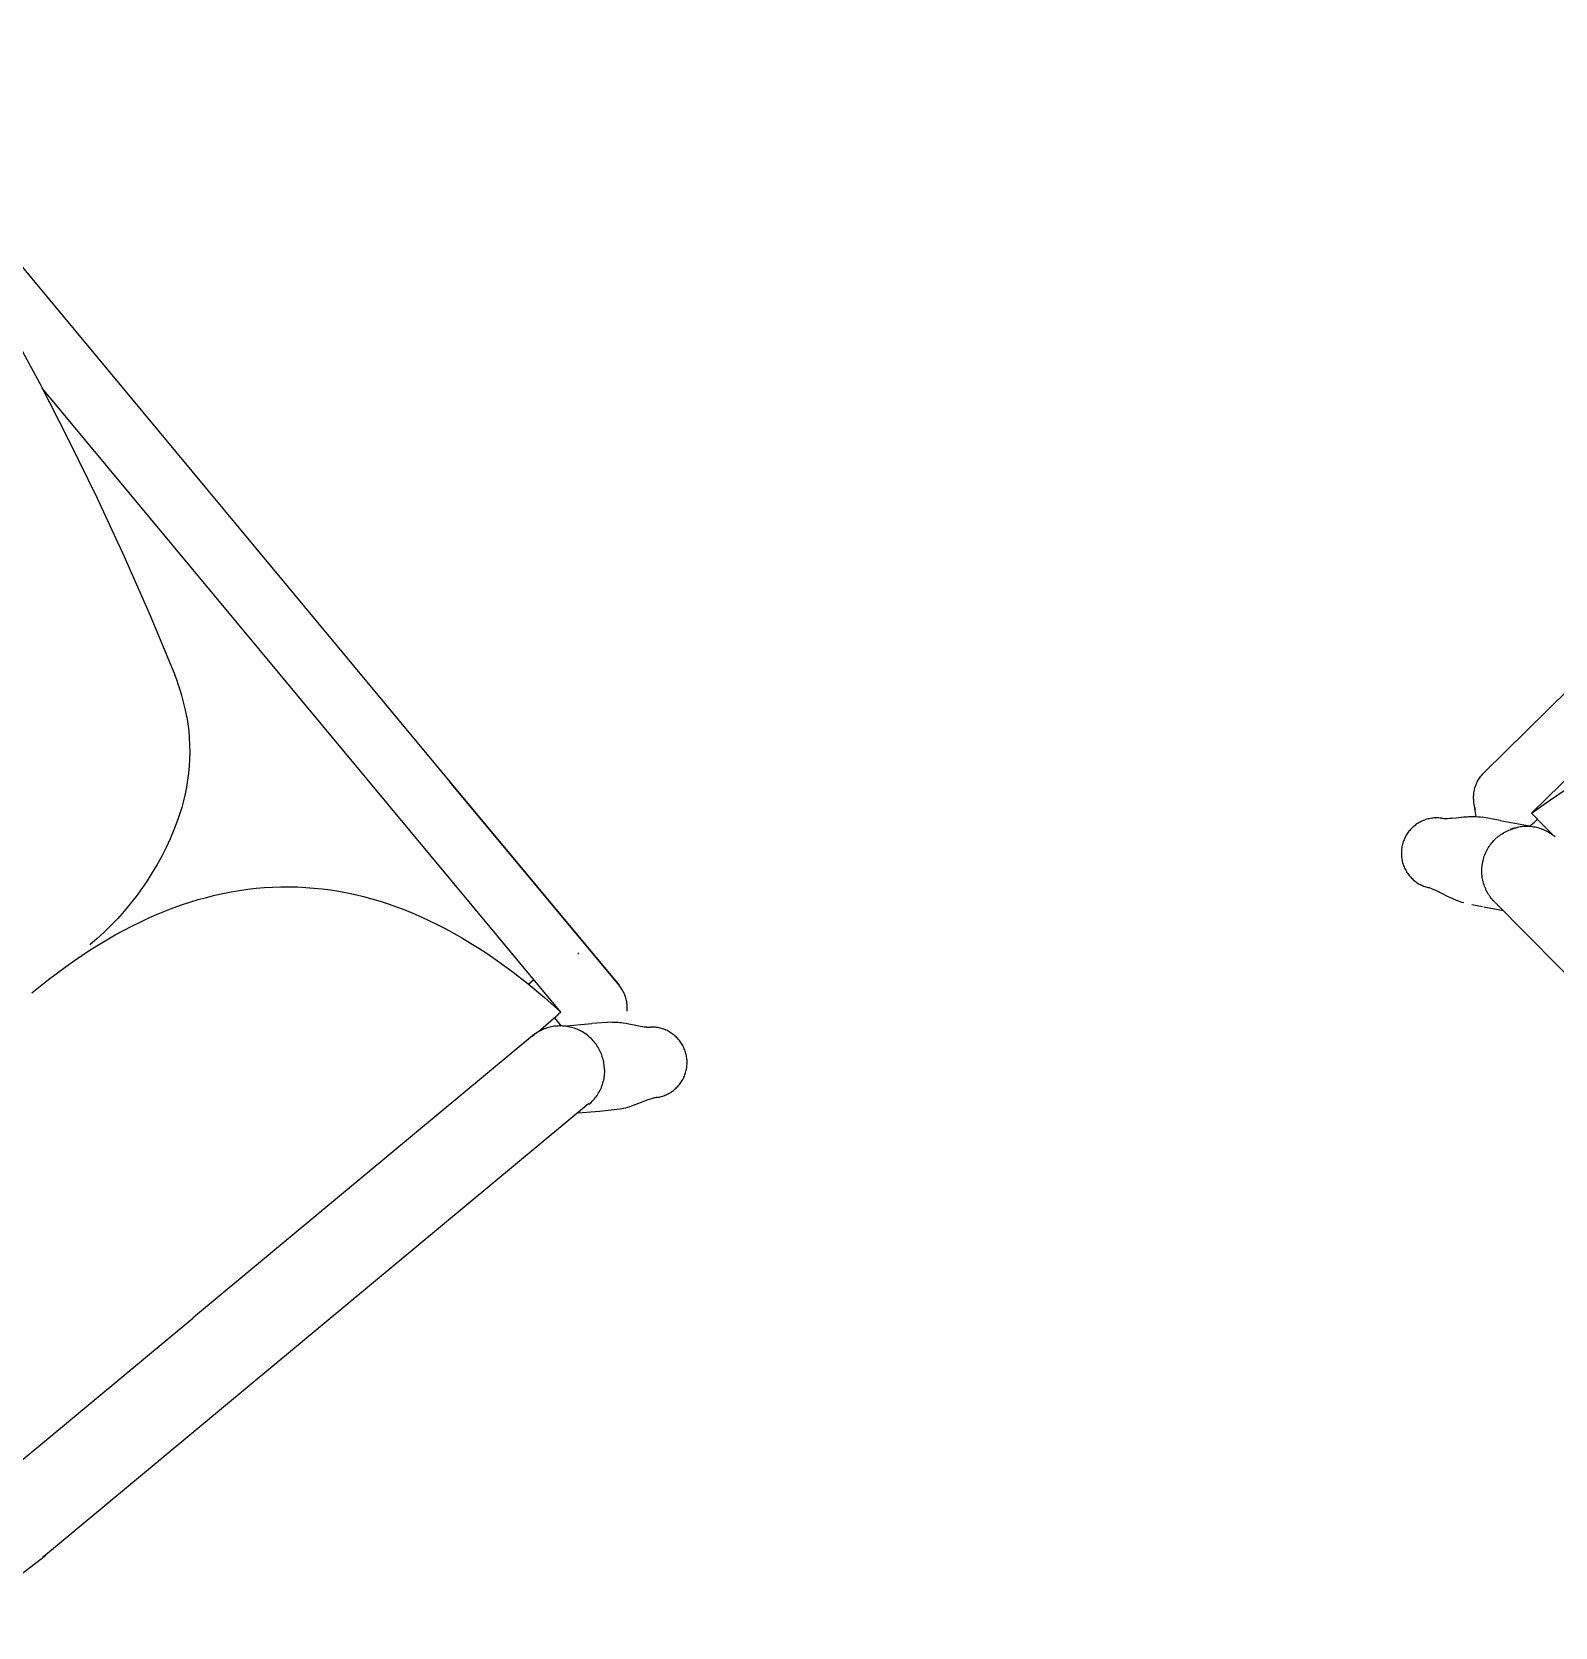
# Model space of a CAD drawing. Header units: millimetres. Extents: x 24870 to 27223, y 1839 to 3696.
# Drawn here: x 26645.27 to 26688.44, y 2872.92 to 2918.13 of the extents above; entities that cross this region are included whole.
import ezdxf

# ---------------------------------------------------------------- set-up
doc = ezdxf.new("R2010")
doc.units = ezdxf.units.MM
doc.layers.add('2-tef-hareketli', color=251, linetype='Continuous')

# ---------------------------------------------------------------- blocks, each defined once
blk = doc.blocks.new('targe plan')
at = {"color": 0}
for p, q in [((2842.302, 86.276), (2842.442, 89.496)), ((2842.3, 86.157), (2842.302, 86.276)), ((2842.321, 86.157), (2842.305, 86.157)), ((2842.315, 86.157), (2842.317, 86.247)), ((2842.315, 78.646), (2842.315, 86.157)), ((2844.816, 86.069), (2844.814, 78.646)), ((2842.315, 66.143), (2842.315, 78.646)), ((2844.816, 78.546), (2844.814, 78.646)), ((2844.816, 66.043), (2844.816, 78.546)), ((2920.399, 66.181), (2920.389, 78.647)), ((2854.818, 76.263), (2854.809, 75.657)), ((2854.809, 75.657), (2854.779, 75.068)), ((2854.779, 75.068), (2854.757, 74.78)), ((2854.757, 74.78), (2854.73, 74.496)), ((2854.699, 74.215), (2854.662, 73.94)), ((2854.73, 74.496), (2854.699, 74.215)), ((2854.662, 73.94), (2854.621, 73.668)), ((2854.823, 73.855), (2854.818, 74.126)), ((2854.836, 73.584), (2854.823, 73.855)), ((2854.574, 73.4), (2854.523, 73.136)), ((2854.621, 73.668), (2854.574, 73.4)), ((2854.858, 73.313), (2854.836, 73.584)), ((2854.889, 73.044), (2854.858, 73.313)), ((2854.467, 72.877), (2854.406, 72.622)), ((2854.523, 73.136), (2854.467, 72.877)), ((2854.929, 72.775), (2854.889, 73.044)), ((2854.34, 72.371), (2854.269, 72.124)), ((2854.406, 72.622), (2854.34, 72.371)), ((2854.978, 72.508), (2854.929, 72.775)), ((2855.036, 72.243), (2854.978, 72.508)), ((2854.269, 72.124), (2854.193, 71.881)), ((2855.102, 71.98), (2855.036, 72.243)), ((2855.176, 71.719), (2855.102, 71.98)), ((2854.113, 71.642), (2854.027, 71.407)), ((2854.193, 71.881), (2854.113, 71.642)), ((2855.26, 71.461), (2855.176, 71.719)), ((2855.351, 71.205), (2855.26, 71.461)), ((2853.937, 71.177), (2853.842, 70.95)), ((2854.027, 71.407), (2853.937, 71.177)), ((2855.451, 70.953), (2855.351, 71.205)), ((2853.741, 70.728), (2853.636, 70.51)), ((2853.842, 70.95), (2853.741, 70.728)), ((2855.56, 70.704), (2855.451, 70.953)), ((2855.676, 70.459), (2855.56, 70.704)), ((2853.527, 70.296), (2853.412, 70.086)), ((2853.636, 70.51), (2853.527, 70.296)), ((2855.8, 70.218), (2855.676, 70.459)), ((2855.932, 69.981), (2855.8, 70.218)), ((2853.168, 69.679), (2853.038, 69.481)), ((2853.292, 69.88), (2853.168, 69.679)), ((2853.412, 70.086), (2853.292, 69.88)), ((2856.036, 69.81), (2855.932, 69.981)), ((2856.145, 69.642), (2856.036, 69.81)), ((2856.26, 69.479), (2856.145, 69.642)), ((2852.904, 69.288), (2852.765, 69.099)), ((2853.038, 69.481), (2852.904, 69.288)), ((2856.38, 69.319), (2856.26, 69.479)), ((2856.506, 69.164), (2856.38, 69.319)), ((2852.472, 68.733), (2852.318, 68.556)), ((2852.621, 68.914), (2852.472, 68.733)), ((2852.765, 69.099), (2852.621, 68.914)), ((2856.637, 69.013), (2856.506, 69.164)), ((2856.774, 68.867), (2856.637, 69.013)), ((2856.915, 68.726), (2856.774, 68.867)), ((2852.159, 68.383), (2851.995, 68.215)), ((2852.318, 68.556), (2852.159, 68.383)), ((2857.062, 68.59), (2856.915, 68.726)), ((2857.212, 68.459), (2857.062, 68.59)), ((2857.368, 68.333), (2857.212, 68.459)), ((2857.528, 68.213), (2857.368, 68.333)), ((2851.654, 67.89), (2851.475, 67.734)), ((2851.827, 68.05), (2851.654, 67.89)), ((2851.995, 68.215), (2851.827, 68.05)), ((2857.691, 68.098), (2857.528, 68.213)), ((2857.859, 67.99), (2857.691, 68.098)), ((2858.03, 67.887), (2857.859, 67.99)), ((2858.03, 67.887), (2858.166, 67.811)), ((2851.104, 67.434), (2850.911, 67.29)), ((2851.292, 67.582), (2851.104, 67.434)), ((2851.475, 67.734), (2851.292, 67.582)), ((2858.166, 67.811), (2858.304, 67.739)), ((2858.304, 67.739), (2858.443, 67.671)), ((2858.443, 67.671), (2858.584, 67.606)), ((2858.584, 67.606), (2858.727, 67.546)), ((2858.727, 67.546), (2858.872, 67.489)), ((2858.872, 67.489), (2859.018, 67.436)), ((2859.018, 67.436), (2859.165, 67.387)), ((2860.907, 66.85), (2859.165, 67.387)), ((2850.511, 67.015), (2850.303, 66.884)), ((2850.713, 67.151), (2850.511, 67.015)), ((2850.911, 67.29), (2850.713, 67.151)), ((2841.954, 66.035), (2842.3, 66.533)), ((2849.651, 66.515), (2849.424, 66.4)), ((2849.873, 66.634), (2849.651, 66.515)), ((2850.091, 66.757), (2849.873, 66.634)), ((2850.303, 66.884), (2850.091, 66.757)), ((2862.658, 66.348), (2860.907, 66.85)), ((2920.397, 66.499), (2920.719, 66.035)), ((2841.634, 65.556), (2841.954, 66.035)), ((2842.3, 66.143), (2842.301, 66.1)), ((2842.305, 66.143), (2842.3, 66.143)), ((2842.3, 66.143), (2842.321, 66.143)), ((2842.301, 66.1), (2842.303, 66.057)), ((2842.303, 66.057), (2842.307, 66.014)), ((2844.808, 66), (2844.812, 66.044)), ((2844.815, 66.143), (2844.816, 66.043)), ((2844.816, 66.377), (2844.816, 66.252)), ((2844.816, 66.143), (2844.816, 66.096)), ((2848.713, 66.08), (2848.467, 65.982)), ((2848.955, 66.182), (2848.713, 66.08)), ((2849.192, 66.289), (2848.955, 66.182)), ((2849.424, 66.4), (2849.192, 66.289)), ((2864.419, 65.881), (2862.658, 66.348)), ((2917.883, 65.989), (2917.878, 66.031)), ((2920.396, 66.047), (2920.392, 66.004)), ((2920.398, 66.09), (2920.396, 66.047)), ((2920.399, 66.134), (2920.398, 66.09)), ((2920.399, 66.177), (2920.399, 66.134)), ((2842.307, 66.014), (2842.312, 65.971)), ((2842.312, 65.971), (2842.319, 65.928)), ((2842.319, 65.928), (2842.327, 65.886)), ((2842.327, 65.886), (2842.336, 65.844)), ((2842.336, 65.844), (2842.348, 65.802)), ((2842.348, 65.802), (2842.36, 65.761)), ((2842.36, 65.761), (2842.374, 65.72)), ((2842.374, 65.72), (2842.389, 65.679)), ((2842.389, 65.679), (2842.406, 65.639)), ((2842.406, 65.639), (2842.424, 65.6)), ((2842.424, 65.6), (2842.444, 65.562)), ((2844.665, 65.548), (2844.685, 65.587)), ((2844.685, 65.587), (2844.704, 65.626)), ((2844.704, 65.626), (2844.721, 65.666)), ((2844.721, 65.666), (2844.737, 65.706)), ((2844.737, 65.706), (2844.752, 65.747)), ((2844.752, 65.747), (2844.765, 65.788)), ((2844.765, 65.788), (2844.776, 65.83)), ((2844.776, 65.83), (2844.786, 65.872)), ((2844.786, 65.872), (2844.795, 65.915)), ((2844.795, 65.915), (2844.802, 65.957)), ((2844.802, 65.957), (2844.808, 66)), ((2844.803, 65.916), (2844.814, 65.188)), ((2847.431, 65.63), (2847.16, 65.552)), ((2847.698, 65.712), (2847.431, 65.63)), ((2847.959, 65.797), (2847.698, 65.712)), ((2848.215, 65.887), (2847.959, 65.797)), ((2848.467, 65.982), (2848.215, 65.887)), ((2866.189, 65.448), (2864.419, 65.881)), ((2917.889, 65.947), (2917.883, 65.989)), ((2917.896, 65.905), (2917.889, 65.947)), ((2917.889, 65.313), (2917.889, 65.947)), ((2917.905, 65.864), (2917.896, 65.905)), ((2917.915, 65.822), (2917.905, 65.864)), ((2917.927, 65.782), (2917.915, 65.822)), ((2917.94, 65.741), (2917.927, 65.782)), ((2917.954, 65.701), (2917.94, 65.741)), ((2917.97, 65.662), (2917.954, 65.701)), ((2917.987, 65.623), (2917.97, 65.662)), ((2918.005, 65.585), (2917.987, 65.623)), ((2918.024, 65.547), (2918.005, 65.585)), ((2920.27, 65.59), (2920.25, 65.551)), ((2920.288, 65.629), (2920.27, 65.59)), ((2920.305, 65.669), (2920.288, 65.629)), ((2920.321, 65.709), (2920.305, 65.669)), ((2920.336, 65.75), (2920.321, 65.709)), ((2920.349, 65.791), (2920.336, 65.75)), ((2920.36, 65.833), (2920.349, 65.791)), ((2920.37, 65.876), (2920.36, 65.833)), ((2920.379, 65.918), (2920.37, 65.876)), ((2920.386, 65.961), (2920.379, 65.918)), ((2920.392, 66.004), (2920.386, 65.961)), ((2920.738, 66.008), (2920.918, 65.749)), ((2841.379, 64.924), (2841.442, 65.119)), ((2841.442, 65.119), (2841.468, 65.196)), ((2841.468, 65.196), (2841.5, 65.278)), ((2841.5, 65.278), (2841.518, 65.321)), ((2841.518, 65.321), (2841.537, 65.365)), ((2841.537, 65.365), (2841.558, 65.411)), ((2841.558, 65.411), (2841.582, 65.458)), ((2841.582, 65.458), (2841.607, 65.506)), ((2841.607, 65.506), (2841.634, 65.556)), ((2842.444, 65.562), (2842.464, 65.524)), ((2842.464, 65.524), (2842.486, 65.487)), ((2842.486, 65.487), (2842.51, 65.45)), ((2842.51, 65.45), (2842.534, 65.415)), ((2842.534, 65.415), (2842.56, 65.38)), ((2842.56, 65.38), (2842.587, 65.346)), ((2842.587, 65.346), (2842.615, 65.313)), ((2842.615, 65.313), (2842.644, 65.282)), ((2842.644, 65.282), (2842.675, 65.251)), ((2842.675, 65.251), (2842.706, 65.221)), ((2842.706, 65.221), (2842.738, 65.192)), ((2842.738, 65.192), (2842.772, 65.165)), ((2842.778, 65.173), (2842.811, 65.146)), ((2842.811, 65.146), (2842.846, 65.121)), ((2842.846, 65.121), (2842.881, 65.097)), ((2844.477, 65.287), (2844.01, 64.611)), ((2844.261, 65.104), (2844.296, 65.129)), ((2844.296, 65.129), (2844.331, 65.155)), ((2844.331, 65.155), (2844.365, 65.182)), ((2844.365, 65.182), (2844.398, 65.21)), ((2844.398, 65.21), (2844.43, 65.239)), ((2844.43, 65.239), (2844.46, 65.27)), ((2844.46, 65.27), (2844.49, 65.301)), ((2844.49, 65.301), (2844.519, 65.334)), ((2844.812, 65.327), (2844.511, 65.327)), ((2844.519, 65.334), (2844.546, 65.368)), ((2844.546, 65.368), (2844.573, 65.402)), ((2844.573, 65.402), (2844.598, 65.437)), ((2844.598, 65.437), (2844.622, 65.474)), ((2844.622, 65.474), (2844.644, 65.511)), ((2844.644, 65.511), (2844.665, 65.548)), ((2844.816, 65.08), (2844.814, 65.188)), ((2845.431, 65.173), (2844.816, 65.08)), ((2846.027, 65.283), (2845.431, 65.173)), ((2846.016, 65.281), (2846.016, 65.08)), ((2846.604, 65.409), (2846.027, 65.283)), ((2846.884, 65.479), (2846.604, 65.409)), ((2847.16, 65.552), (2846.884, 65.479)), ((2867.966, 65.05), (2866.189, 65.448)), ((2917.273, 65.189), (2916.677, 65.299)), ((2917.889, 65.095), (2917.273, 65.189)), ((2917.889, 65.095), (2917.889, 65.327)), ((2918.035, 65.327), (2917.889, 65.327)), ((2918.045, 65.51), (2918.024, 65.547)), ((2918.066, 65.326), (2918.035, 65.327)), ((2918.067, 65.474), (2918.045, 65.51)), ((2918.098, 65.325), (2918.066, 65.326)), ((2918.091, 65.439), (2918.067, 65.474)), ((2918.115, 65.404), (2918.091, 65.439)), ((2918.129, 65.322), (2918.098, 65.325)), ((2918.141, 65.37), (2918.115, 65.404)), ((2918.161, 65.319), (2918.129, 65.322)), ((2918.167, 65.337), (2918.141, 65.37)), ((2918.192, 65.314), (2918.161, 65.319)), ((2918.195, 65.306), (2918.167, 65.337)), ((2918.664, 64.611), (2918.183, 65.307)), ((2918.224, 65.275), (2918.195, 65.306)), ((2918.254, 65.245), (2918.224, 65.275)), ((2918.285, 65.216), (2918.254, 65.245)), ((2918.317, 65.188), (2918.285, 65.216)), ((2918.35, 65.161), (2918.317, 65.188)), ((2918.384, 65.135), (2918.35, 65.161)), ((2918.418, 65.111), (2918.384, 65.135)), ((2919.881, 65.13), (2919.845, 65.106)), ((2919.915, 65.156), (2919.881, 65.13)), ((2919.949, 65.184), (2919.915, 65.156)), ((2919.982, 65.212), (2919.949, 65.184)), ((2920.014, 65.241), (2919.982, 65.212)), ((2920.045, 65.272), (2920.014, 65.241)), ((2920.075, 65.304), (2920.045, 65.272)), ((2920.103, 65.336), (2920.075, 65.304)), ((2920.131, 65.37), (2920.103, 65.336)), ((2920.157, 65.404), (2920.131, 65.37)), ((2920.182, 65.44), (2920.157, 65.404)), ((2920.206, 65.476), (2920.182, 65.44)), ((2920.228, 65.513), (2920.206, 65.476)), ((2920.25, 65.551), (2920.228, 65.513)), ((2921.039, 65.556), (2921.067, 65.506)), ((2921.067, 65.506), (2921.092, 65.458)), ((2921.092, 65.458), (2921.115, 65.411)), ((2921.115, 65.411), (2921.137, 65.365)), ((2921.137, 65.365), (2921.156, 65.321)), ((2921.156, 65.321), (2921.174, 65.278)), ((2921.174, 65.278), (2921.206, 65.196)), ((2921.206, 65.196), (2921.232, 65.119)), ((2921.232, 65.119), (2921.295, 64.924)), ((2841.279, 64.653), (2841.298, 64.699)), ((2841.298, 64.699), (2841.318, 64.749)), ((2841.318, 64.749), (2841.338, 64.803)), ((2841.338, 64.803), (2841.379, 64.924)), ((2842.881, 65.097), (2842.917, 65.074)), ((2842.917, 65.074), (2842.954, 65.053)), ((2842.954, 65.053), (2842.991, 65.033)), ((2842.991, 65.033), (2843.03, 65.014)), ((2843.03, 65.014), (2843.068, 64.996)), ((2843.068, 64.996), (2843.108, 64.98)), ((2843.108, 64.98), (2843.148, 64.965)), ((2843.148, 64.965), (2843.188, 64.951)), ((2843.188, 64.951), (2843.229, 64.939)), ((2843.229, 64.939), (2843.27, 64.928)), ((2843.27, 64.928), (2843.312, 64.919)), ((2843.312, 64.919), (2843.354, 64.911)), ((2843.354, 64.911), (2843.396, 64.905)), ((2843.396, 64.905), (2843.438, 64.899)), ((2843.438, 64.899), (2843.481, 64.896)), ((2843.481, 64.896), (2843.523, 64.894)), ((2843.523, 64.894), (2843.566, 64.893)), ((2843.566, 64.893), (2843.609, 64.894)), ((2843.609, 64.894), (2843.652, 64.896)), ((2843.652, 64.896), (2843.696, 64.9)), ((2843.696, 64.9), (2843.739, 64.905)), ((2843.739, 64.905), (2843.781, 64.912)), ((2843.781, 64.912), (2843.824, 64.92)), ((2843.824, 64.92), (2843.866, 64.93)), ((2843.866, 64.93), (2843.908, 64.941)), ((2843.908, 64.941), (2843.95, 64.953)), ((2843.95, 64.953), (2843.991, 64.967)), ((2843.991, 64.967), (2844.031, 64.983)), ((2844.031, 64.983), (2844.071, 65)), ((2844.071, 65), (2844.11, 65.018)), ((2844.11, 65.018), (2844.149, 65.037)), ((2844.149, 65.037), (2844.187, 65.058)), ((2844.187, 65.058), (2844.224, 65.08)), ((2844.224, 65.08), (2844.261, 65.104)), ((2844.816, 65.08), (2867.816, 65.084)), ((2869.751, 64.687), (2867.966, 65.05)), ((2894.929, 65.091), (2917.889, 65.095)), ((2918.454, 65.087), (2918.418, 65.111)), ((2918.49, 65.065), (2918.454, 65.087)), ((2918.501, 65.075), (2918.465, 65.098)), ((2918.527, 65.045), (2918.49, 65.065)), ((2918.537, 65.054), (2918.501, 65.075)), ((2918.564, 65.025), (2918.527, 65.045)), ((2918.574, 65.034), (2918.537, 65.054)), ((2918.603, 65.007), (2918.564, 65.025)), ((2918.611, 65.016), (2918.574, 65.034)), ((2918.641, 64.99), (2918.603, 65.007)), ((2918.649, 64.998), (2918.611, 65.016)), ((2918.688, 64.982), (2918.649, 64.998)), ((2918.727, 64.968), (2918.688, 64.982)), ((2918.767, 64.954), (2918.727, 64.968)), ((2918.807, 64.942), (2918.767, 64.954)), ((2918.847, 64.931), (2918.807, 64.942)), ((2918.888, 64.922), (2918.847, 64.931)), ((2918.929, 64.914), (2918.888, 64.922)), ((2918.97, 64.907), (2918.929, 64.914)), ((2919.012, 64.902), (2918.97, 64.907)), ((2919.149, 64.894), (2919.012, 64.902)), ((2919.193, 64.895), (2919.149, 64.894)), ((2919.236, 64.897), (2919.193, 64.895)), ((2919.279, 64.901), (2919.236, 64.897)), ((2919.322, 64.906), (2919.279, 64.901)), ((2919.365, 64.913), (2919.322, 64.906)), ((2919.408, 64.921), (2919.365, 64.913)), ((2919.45, 64.931), (2919.408, 64.921)), ((2919.492, 64.942), (2919.45, 64.931)), ((2919.534, 64.955), (2919.492, 64.942)), ((2919.575, 64.969), (2919.534, 64.955)), ((2919.615, 64.984), (2919.575, 64.969)), ((2919.655, 65.001), (2919.615, 64.984)), ((2919.695, 65.019), (2919.655, 65.001)), ((2919.733, 65.039), (2919.695, 65.019)), ((2919.771, 65.06), (2919.733, 65.039)), ((2919.809, 65.082), (2919.771, 65.06)), ((2919.845, 65.106), (2919.809, 65.082)), ((2921.295, 64.924), (2921.336, 64.803)), ((2921.336, 64.803), (2921.356, 64.749)), ((2921.356, 64.749), (2921.376, 64.699)), ((2921.376, 64.699), (2921.395, 64.653)), ((2841.094, 64.22), (2841.087, 64.187)), ((2841.102, 64.254), (2841.094, 64.22)), ((2841.11, 64.288), (2841.102, 64.254)), ((2841.12, 64.321), (2841.11, 64.288)), ((2841.132, 64.353), (2841.12, 64.321)), ((2841.144, 64.386), (2841.132, 64.353)), ((2841.157, 64.418), (2841.144, 64.386)), ((2841.172, 64.449), (2841.157, 64.418)), ((2841.187, 64.48), (2841.172, 64.449)), ((2841.204, 64.51), (2841.187, 64.48)), ((2841.221, 64.54), (2841.204, 64.51)), ((2841.221, 64.54), (2841.231, 64.556)), ((2841.231, 64.556), (2841.24, 64.574)), ((2841.24, 64.574), (2841.25, 64.592)), ((2841.25, 64.592), (2841.259, 64.611)), ((2841.259, 64.611), (2841.269, 64.631)), ((2841.269, 64.631), (2841.279, 64.653)), ((2843.672, 64.142), (2844.01, 64.611)), ((2918.664, 64.611), (2918.955, 64.199)), ((2921.395, 64.653), (2921.405, 64.631)), ((2921.405, 64.631), (2921.414, 64.611)), ((2921.414, 64.611), (2921.424, 64.592)), ((2921.424, 64.592), (2921.433, 64.574)), ((2921.433, 64.574), (2921.443, 64.556)), ((2921.443, 64.556), (2921.453, 64.54)), ((2921.47, 64.51), (2921.453, 64.54)), ((2921.487, 64.48), (2921.47, 64.51)), ((2921.502, 64.449), (2921.487, 64.48)), ((2921.517, 64.418), (2921.502, 64.449)), ((2921.53, 64.386), (2921.517, 64.418)), ((2921.542, 64.353), (2921.53, 64.386)), ((2921.553, 64.321), (2921.542, 64.353)), ((2921.563, 64.288), (2921.553, 64.321)), ((2921.572, 64.254), (2921.563, 64.288)), ((2921.58, 64.22), (2921.572, 64.254)), ((2921.586, 64.187), (2921.58, 64.22)), ((2841.075, 64.084), (2841.073, 64.049)), ((2841.073, 64.049), (2841.073, 64.015)), ((2841.073, 64.015), (2841.073, 63.98)), ((2841.073, 63.98), (2841.075, 63.945)), ((2841.078, 64.118), (2841.075, 64.084)), ((2841.075, 63.945), (2841.078, 63.911)), ((2841.082, 64.152), (2841.078, 64.118)), ((2841.078, 63.911), (2841.082, 63.877)), ((2841.087, 64.187), (2841.082, 64.152)), ((2841.082, 63.877), (2841.087, 63.843)), ((2841.087, 63.843), (2841.094, 63.809)), ((2841.094, 63.809), (2841.101, 63.775)), ((2841.101, 63.775), (2841.11, 63.741)), ((2843.332, 63.809), (2843.171, 63.682)), ((2843.394, 63.861), (2843.332, 63.809)), ((2843.459, 63.919), (2843.394, 63.861)), ((2843.493, 63.95), (2843.459, 63.919)), ((2843.528, 63.984), (2843.493, 63.95)), ((2843.563, 64.02), (2843.528, 63.984)), ((2843.599, 64.058), (2843.563, 64.02)), ((2843.635, 64.099), (2843.599, 64.058)), ((2843.672, 64.142), (2843.635, 64.099)), ((2919.075, 64.058), (2918.835, 63.726)), ((2918.874, 63.782), (2918.855, 63.754)), ((2918.892, 63.812), (2918.874, 63.782)), ((2918.91, 63.841), (2918.892, 63.812)), ((2918.926, 63.872), (2918.91, 63.841)), ((2918.941, 63.903), (2918.926, 63.872)), ((2918.995, 64.149), (2918.955, 64.199)), ((2919.035, 64.102), (2918.995, 64.149)), ((2919.074, 64.058), (2919.035, 64.102)), ((2919.113, 64.017), (2919.074, 64.058)), ((2919.151, 63.979), (2919.113, 64.017)), ((2919.188, 63.943), (2919.151, 63.979)), ((2919.224, 63.909), (2919.188, 63.943)), ((2919.26, 63.878), (2919.224, 63.909)), ((2919.328, 63.82), (2919.26, 63.878)), ((2919.502, 63.682), (2919.328, 63.82)), ((2921.563, 63.741), (2921.572, 63.775)), ((2921.572, 63.775), (2921.58, 63.809)), ((2921.58, 63.809), (2921.586, 63.843)), ((2921.592, 64.152), (2921.586, 64.187)), ((2921.586, 63.843), (2921.592, 63.877)), ((2921.596, 64.118), (2921.592, 64.152)), ((2921.592, 63.877), (2921.596, 63.911)), ((2921.599, 64.084), (2921.596, 64.118)), ((2921.596, 63.911), (2921.599, 63.945)), ((2921.601, 64.049), (2921.599, 64.084)), ((2921.599, 63.945), (2921.601, 63.98)), ((2921.601, 64.015), (2921.601, 64.049)), ((2921.601, 63.98), (2921.601, 64.015)), ((2841.11, 63.741), (2841.12, 63.708)), ((2841.12, 63.708), (2841.131, 63.676)), ((2841.131, 63.676), (2841.144, 63.643)), ((2841.144, 63.643), (2841.157, 63.611)), ((2841.157, 63.611), (2841.171, 63.58)), ((2841.171, 63.58), (2841.187, 63.549)), ((2841.187, 63.549), (2841.203, 63.519)), ((2841.203, 63.519), (2841.221, 63.489)), ((2841.221, 63.489), (2841.239, 63.46)), ((2841.239, 63.46), (2841.259, 63.431)), ((2841.259, 63.431), (2841.28, 63.403)), ((2841.28, 63.403), (2841.301, 63.376)), ((2841.301, 63.376), (2841.323, 63.35)), ((2841.323, 63.35), (2841.347, 63.325)), ((2841.347, 63.325), (2841.371, 63.3)), ((2842.775, 63.296), (2842.8, 63.321)), ((2842.8, 63.321), (2842.823, 63.346)), ((2842.823, 63.346), (2842.846, 63.372)), ((2842.846, 63.372), (2842.867, 63.399)), ((2842.879, 63.414), (2842.867, 63.399)), ((2842.892, 63.429), (2842.879, 63.414)), ((2842.906, 63.444), (2842.892, 63.429)), ((2842.92, 63.46), (2842.906, 63.444)), ((2842.936, 63.476), (2842.92, 63.46)), ((2842.953, 63.493), (2842.936, 63.476)), ((2842.989, 63.527), (2842.953, 63.493)), ((2843.029, 63.563), (2842.989, 63.527)), ((2843.073, 63.601), (2843.029, 63.563)), ((2843.171, 63.682), (2843.073, 63.601)), ((2843.637, 63.622), (2843.662, 63.598)), ((2843.662, 63.598), (2843.687, 63.575)), ((2843.687, 63.575), (2843.714, 63.553)), ((2843.714, 63.553), (2843.74, 63.532)), ((2843.74, 63.532), (2843.768, 63.511)), ((2843.768, 63.511), (2843.796, 63.492)), ((2843.796, 63.492), (2843.825, 63.473)), ((2843.825, 63.473), (2843.855, 63.456)), ((2843.855, 63.456), (2843.885, 63.44)), ((2843.885, 63.44), (2843.916, 63.424)), ((2843.916, 63.424), (2843.947, 63.41)), ((2843.947, 63.41), (2843.979, 63.397)), ((2843.979, 63.397), (2844.011, 63.385)), ((2844.011, 63.385), (2844.043, 63.374)), ((2844.043, 63.374), (2844.076, 63.364)), ((2844.076, 63.364), (2844.11, 63.355)), ((2844.11, 63.355), (2844.143, 63.347)), ((2844.143, 63.347), (2844.177, 63.341)), ((2844.177, 63.341), (2844.211, 63.336)), ((2844.211, 63.336), (2844.245, 63.332)), ((2844.245, 63.332), (2844.279, 63.329)), ((2844.279, 63.329), (2844.313, 63.327)), ((2844.313, 63.327), (2844.348, 63.326)), ((2851.849, 63.326), (2844.348, 63.326)), ((2844.348, 63.326), (2851.849, 63.326)), ((2845.764, 63.647), (2845.788, 63.622)), ((2879.487, 63.326), (2851.849, 63.326)), ((2918.035, 63.326), (2910.533, 63.326)), ((2918.069, 63.327), (2918.035, 63.326)), ((2918.103, 63.329), (2918.069, 63.327)), ((2918.138, 63.332), (2918.103, 63.329)), ((2918.172, 63.336), (2918.138, 63.332)), ((2918.206, 63.341), (2918.172, 63.336)), ((2918.239, 63.347), (2918.206, 63.341)), ((2918.273, 63.355), (2918.239, 63.347)), ((2918.306, 63.364), (2918.273, 63.355)), ((2918.339, 63.374), (2918.306, 63.364)), ((2918.372, 63.385), (2918.339, 63.374)), ((2918.404, 63.397), (2918.372, 63.385)), ((2918.435, 63.41), (2918.404, 63.397)), ((2918.467, 63.424), (2918.435, 63.41)), ((2918.497, 63.44), (2918.467, 63.424)), ((2918.528, 63.456), (2918.497, 63.44)), ((2918.557, 63.473), (2918.528, 63.456)), ((2918.586, 63.492), (2918.557, 63.473)), ((2918.614, 63.511), (2918.586, 63.492)), ((2918.642, 63.532), (2918.614, 63.511)), ((2918.669, 63.553), (2918.642, 63.532)), ((2918.695, 63.575), (2918.669, 63.553)), ((2918.721, 63.598), (2918.695, 63.575)), ((2918.745, 63.622), (2918.721, 63.598)), ((2918.769, 63.647), (2918.745, 63.622)), ((2918.792, 63.673), (2918.769, 63.647)), ((2918.814, 63.699), (2918.792, 63.673)), ((2918.835, 63.726), (2918.814, 63.699)), ((2919.601, 63.601), (2919.502, 63.682)), ((2919.645, 63.563), (2919.601, 63.601)), ((2919.685, 63.527), (2919.645, 63.563)), ((2919.721, 63.493), (2919.685, 63.527)), ((2919.738, 63.476), (2919.721, 63.493)), ((2919.753, 63.46), (2919.738, 63.476)), ((2919.768, 63.444), (2919.753, 63.46)), ((2919.782, 63.429), (2919.768, 63.444)), ((2919.795, 63.414), (2919.782, 63.429)), ((2919.806, 63.399), (2919.795, 63.414)), ((2919.806, 63.399), (2919.828, 63.372)), ((2919.828, 63.372), (2919.851, 63.346)), ((2919.851, 63.346), (2919.874, 63.321)), ((2919.874, 63.321), (2919.899, 63.296)), ((2921.303, 63.3), (2921.327, 63.325)), ((2921.327, 63.325), (2921.35, 63.35)), ((2921.35, 63.35), (2921.373, 63.376)), ((2921.373, 63.376), (2921.394, 63.403)), ((2921.394, 63.403), (2921.415, 63.431)), ((2921.415, 63.431), (2921.434, 63.46)), ((2921.434, 63.46), (2921.453, 63.489)), ((2921.453, 63.489), (2921.471, 63.519)), ((2921.471, 63.519), (2921.487, 63.549)), ((2921.487, 63.549), (2921.503, 63.58)), ((2921.503, 63.58), (2921.517, 63.611)), ((2921.517, 63.611), (2921.53, 63.643)), ((2921.53, 63.643), (2921.542, 63.676)), ((2921.542, 63.676), (2921.554, 63.708)), ((2921.554, 63.708), (2921.563, 63.741)), ((2841.371, 63.3), (2841.396, 63.276)), ((2841.396, 63.276), (2841.422, 63.253)), ((2841.422, 63.253), (2841.448, 63.231)), ((2841.448, 63.231), (2841.476, 63.21)), ((2841.476, 63.21), (2841.504, 63.189)), ((2841.504, 63.189), (2841.532, 63.17)), ((2841.532, 63.17), (2841.562, 63.152)), ((2841.562, 63.152), (2841.592, 63.135)), ((2841.592, 63.135), (2841.622, 63.119)), ((2841.622, 63.119), (2841.654, 63.104)), ((2841.654, 63.104), (2841.685, 63.09)), ((2841.685, 63.09), (2841.717, 63.077)), ((2841.717, 63.077), (2841.75, 63.065)), ((2841.75, 63.065), (2841.783, 63.055)), ((2841.783, 63.055), (2841.816, 63.045)), ((2841.816, 63.045), (2841.849, 63.037)), ((2841.849, 63.037), (2841.883, 63.03)), ((2841.883, 63.03), (2841.917, 63.024)), ((2841.917, 63.024), (2841.952, 63.019)), ((2841.952, 63.019), (2841.986, 63.015)), ((2841.986, 63.015), (2842.02, 63.013)), ((2842.02, 63.013), (2842.055, 63.012)), ((2842.055, 63.012), (2842.09, 63.012)), ((2842.09, 63.012), (2842.124, 63.013)), ((2842.124, 63.013), (2842.159, 63.015)), ((2842.159, 63.015), (2842.193, 63.019)), ((2842.193, 63.019), (2842.227, 63.023)), ((2842.227, 63.023), (2842.261, 63.029)), ((2842.261, 63.029), (2842.295, 63.036)), ((2842.295, 63.036), (2842.329, 63.044)), ((2842.329, 63.044), (2842.362, 63.054)), ((2842.362, 63.054), (2842.395, 63.064)), ((2842.395, 63.064), (2842.428, 63.076)), ((2842.428, 63.076), (2842.46, 63.088)), ((2842.46, 63.088), (2842.491, 63.102)), ((2842.491, 63.102), (2842.523, 63.117)), ((2842.523, 63.117), (2842.553, 63.133)), ((2842.553, 63.133), (2842.583, 63.15)), ((2842.583, 63.15), (2842.613, 63.168)), ((2842.613, 63.168), (2842.642, 63.187)), ((2842.642, 63.187), (2842.67, 63.207)), ((2842.67, 63.207), (2842.697, 63.228)), ((2842.697, 63.228), (2842.724, 63.25)), ((2842.724, 63.25), (2842.75, 63.273)), ((2842.75, 63.273), (2842.775, 63.296)), ((2919.899, 63.296), (2919.924, 63.273)), ((2919.924, 63.273), (2919.95, 63.25)), ((2919.95, 63.25), (2919.976, 63.228)), ((2919.976, 63.228), (2920.004, 63.207)), ((2920.004, 63.207), (2920.032, 63.187)), ((2920.032, 63.187), (2920.061, 63.168)), ((2920.061, 63.168), (2920.09, 63.15)), ((2920.09, 63.15), (2920.121, 63.133)), ((2920.121, 63.133), (2920.151, 63.117)), ((2920.151, 63.117), (2920.182, 63.102)), ((2920.182, 63.102), (2920.214, 63.088)), ((2920.214, 63.088), (2920.246, 63.076)), ((2920.246, 63.076), (2920.279, 63.064)), ((2920.279, 63.064), (2920.312, 63.054)), ((2920.312, 63.054), (2920.345, 63.044)), ((2920.345, 63.044), (2920.379, 63.036)), ((2920.379, 63.036), (2920.413, 63.029)), ((2920.413, 63.029), (2920.447, 63.023)), ((2920.447, 63.023), (2920.481, 63.019)), ((2920.481, 63.019), (2920.515, 63.015)), ((2920.515, 63.015), (2920.55, 63.013)), ((2920.55, 63.013), (2920.584, 63.012)), ((2920.584, 63.012), (2920.619, 63.012)), ((2920.619, 63.012), (2920.653, 63.013)), ((2920.653, 63.013), (2920.688, 63.015)), ((2920.688, 63.015), (2920.722, 63.019)), ((2920.722, 63.019), (2920.756, 63.024)), ((2920.756, 63.024), (2920.79, 63.03)), ((2920.79, 63.03), (2920.824, 63.037)), ((2920.824, 63.037), (2920.858, 63.045)), ((2920.858, 63.045), (2920.891, 63.055)), ((2920.891, 63.055), (2920.924, 63.065)), ((2920.924, 63.065), (2920.957, 63.077)), ((2920.957, 63.077), (2920.989, 63.09)), ((2920.989, 63.09), (2921.02, 63.104)), ((2921.02, 63.104), (2921.051, 63.119)), ((2921.051, 63.119), (2921.082, 63.135)), ((2921.082, 63.135), (2921.112, 63.152)), ((2921.112, 63.152), (2921.141, 63.17)), ((2921.141, 63.17), (2921.17, 63.189)), ((2921.17, 63.189), (2921.198, 63.21)), ((2921.198, 63.21), (2921.226, 63.231)), ((2921.226, 63.231), (2921.252, 63.253)), ((2921.252, 63.253), (2921.278, 63.276)), ((2921.278, 63.276), (2921.303, 63.3))]:
    blk.add_line(p, q, dxfattribs=at)

msp = doc.modelspace()

# ---------------------------------------------------------------- block references
at = {"layer": '2-tef-hareketli'}
for p, rotation in [((28720.319, 4990.517), 224.5824938722524), ((28528.498, 743.975), 129.7262793843975)]:
    msp.add_blockref('targe plan', p, dxfattribs=dict(at, rotation=rotation))

doc.saveas('drawing.dxf')
